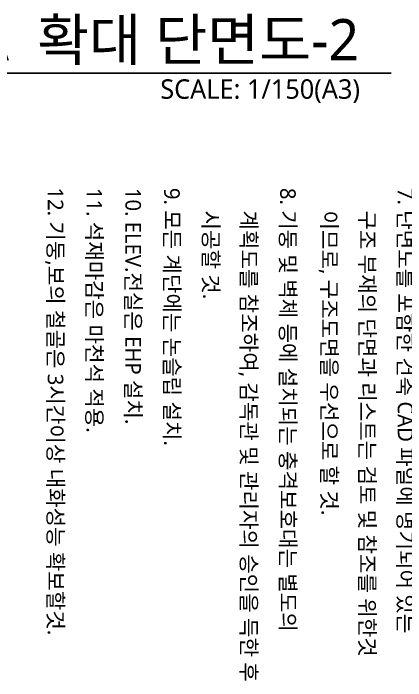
# Model space of a CAD drawing. Header units: millimetres. Extents: x -65167 to 413267, y -17142 to 66587.
# Drawn here: x 310116 to 314664, y 985 to 8715 of the extents above; entities that cross this region are included whole.
import ezdxf
from ezdxf.enums import TextEntityAlignment as Align

# ---------------------------------------------------------------- set-up
doc = ezdxf.new("R2010")
doc.units = ezdxf.units.MM
doc.header["$LTSCALE"] = 75
doc.header["$MEASUREMENT"] = 0
for name, color, linetype in [('ELE6', 8, 'CONTINUOUS'), ('SYM', 7, 'CONTINUOUS'), ('TEXT', 3, 'CONTINUOUS')]:
    doc.layers.add(name, color=color, linetype=linetype)
doc.styles.add('나눔바른고딕', font='NanumBarunGothic.ttf')

# ---------------------------------------------------------------- blocks, each defined once
blk = doc.blocks.new('NOTE')
at = {"layer": 'TEXT', "style": '나눔바른고딕'}
for s, p in [('7. 단면도를 포함한 건축 CAD 파일에 명기되어 있는', (132, -8363.1)), ('구조 부재의 단면과 리스트는 검토 및 참조를 위한것', (393.1, -8806.4)), ('이므로, 구조도면을 우선으로 할 것.', (393.1, -9246.4)), ('8. 기둥 및 벽체 등에 설치되는 충격보호대는 별도의', (132, -9726)), ('계획도를 참조하여, 감독관 및 관리자의 승인을 득한 후', (393.1, -10179.1)), ('시공할 것.', (393.1, -10619.2)), ('9. 모든 계단에는 논슬립 설치.', (132, -11069.9)), ('10. ELEV.전실은 EHP 설치.', (132, -11519.9)), ('11. 석재마감은 마천석 적용.', (132, -11969.9))]:
    blk.add_text(s, height=180, dxfattribs=at).set_placement(p, align=Align.MIDDLE_LEFT)

msp = doc.modelspace()

# ---------------------------------------------------------------- linework, layer by layer
at = {"layer": 'SYM'}
msp.add_line((305568, 8023.6), (314496.8, 8023.6), dxfattribs=at)

# ---------------------------------------------------------------- block references
at = {"layer": 'ELE6', "rotation": 270}
msp.add_blockref('NOTE', (323025, 6825), dxfattribs=at)

# ---------------------------------------------------------------- texts
at = {"layer": 'TEXT', "style": '나눔바른고딕'}
msp.add_text('계단실A  확대 단면도-2', height=480, dxfattribs=at).set_placement((314125.5, 8409.1), align=Align.MIDDLE_RIGHT)
msp.add_text('SCALE: 1/150(A3)', height=225, dxfattribs=at).set_placement((314134.2, 7950.9), align=Align.TOP_RIGHT)
msp.add_text('12. 기둥,보의 철골은 3시간이상 내화성능 확보할것.', height=180, rotation=270, dxfattribs=at).set_placement((310605.1, 6698.1), align=Align.MIDDLE_LEFT)

doc.saveas('drawing.dxf')
